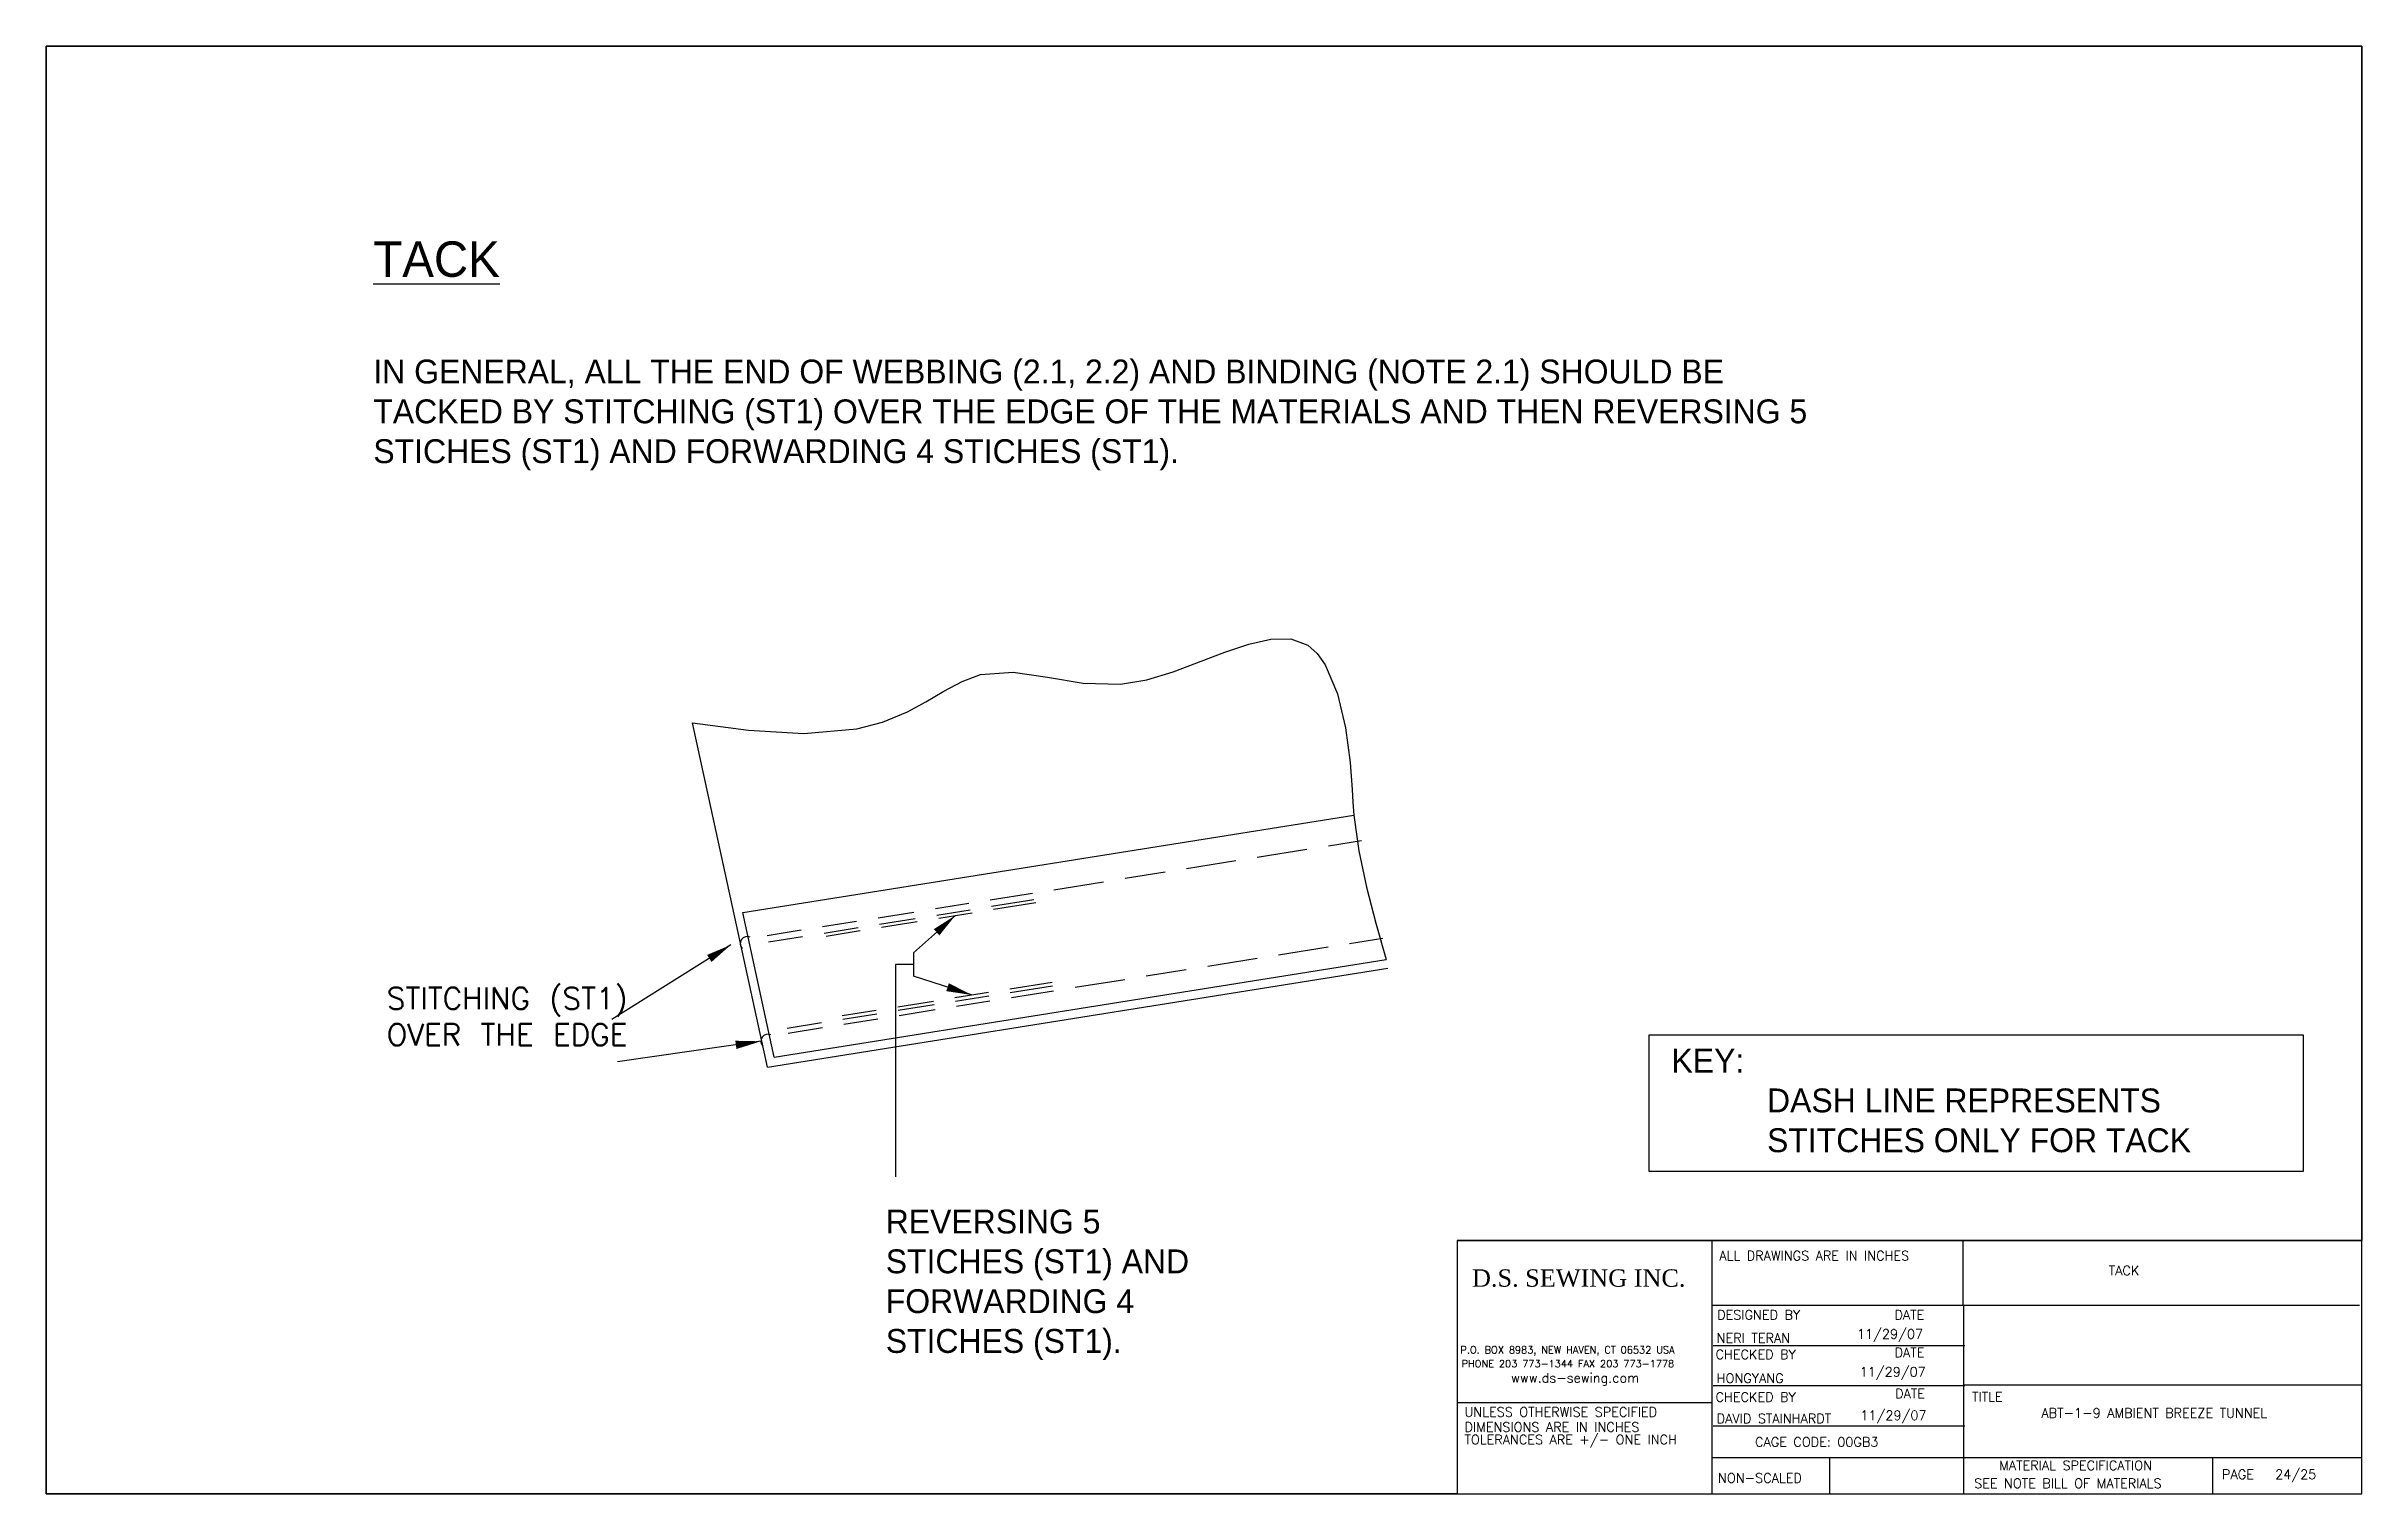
# Paper-space layout 'P24' of a CAD drawing. Header units: inches. Extents: x -62 to 16, y -1703 to 10.
# Drawn here: x 0 to 16, y 0 to 10 of the extents above.
# The model-space entities are those that its viewports show. They can reach past a viewport. Long polylines and large blocks are cut down to what shows.
import ezdxf

# ---------------------------------------------------------------- set-up
doc = ezdxf.new("R2010")
doc.units = ezdxf.units.IN
doc.header["$MEASUREMENT"] = 0
for name, color, linetype in [('DIMENSION', 7, 'Continuous'), ('Object', 7, 'Continuous'), ('TEXT', 7, 'Continuous'), ('Title Block', 7, 'Continuous'), ('Viewport', 7, 'Continuous')]:
    doc.layers.add(name, color=color, linetype=linetype)
doc.styles.add('Roman', font='romans')
doc.styles.add('style1', font='txt.shx')
doc.dimstyles.get("Standard").update_dxf_attribs({"dimtxt": 2.5, "dimasz": 3.5, "dimexe": 0.18, "dimexo": 0.0625, "dimgap": 0.09, "dimtad": 0, "dimtih": 1, "dimtoh": 1, "dimdec": 4, "dimzin": 0, "dimdsep": 46, "dimlunit": 3, "dimtxsty": 'Standard', "dimcen": 0.09, "dimadec": 0, "dimazin": 0, "dimtfac": 1, "dimtdec": 4, "dimtofl": 0, "dimtmove": 0, "dimatfit": 3, "dimfxl": 0, "dimtolj": 1, "dimtzin": 0, "dimarcsym": 0})

msp = doc.modelspace()

# ---------------------------------------------------------------- linework, layer by layer
at = {"layer": 'DIMENSION'}
msp.add_lwpolyline([(10378.18529, 12171.33488), (10468.59071, 12171.33488), (10468.59071, 12152.4764), (10378.18529, 12152.4764)], close=True, dxfattribs=at)
at = {"layer": 'Object'}
for p, q in [((10256.33802, 12166.8885), (10245.99399, 12214.44858)), ((10252.92081, 12188.24663), (10337.37533, 12201.71884)), ((10314.24046, 12194.33514), (10321.0744, 12195.42529)), ((10324.03687, 12195.89786), (10330.89094, 12196.99122)), ((10333.85345, 12197.4638), (10338.45544, 12198.19792)), ((10295.91106, 12191.41122), (10302.79366, 12192.50914)), ((10305.75616, 12192.98172), (10311.2825, 12193.86328)), ((10279.53738, 12188.79929), (10284.1474, 12189.53468)), ((10287.10925, 12190.00716), (10292.94874, 12190.93867)), ((10287.30292, 12189.11668), (10293.14241, 12190.0482)), ((10287.58096, 12188.69998), (10293.42046, 12189.6315)), ((10257.26946, 12168.25226), (10252.92081, 12188.24663)), ((10256.2707, 12185.08778), (10261.00097, 12185.84236)), ((10263.96315, 12186.31488), (10268.65924, 12187.06401)), ((10264.15682, 12185.42441), (10268.85291, 12186.17353)), ((10264.43487, 12185.00771), (10269.13096, 12185.75683)), ((10271.62117, 12187.53649), (10276.57496, 12188.32672)), ((10271.81484, 12186.64602), (10276.76864, 12187.43625)), ((10272.09288, 12186.22932), (10277.04668, 12187.01955)), ((10279.73105, 12187.90881), (10284.34107, 12188.6442)), ((10280.0091, 12187.49212), (10284.61912, 12188.22751)), ((10256.46437, 12184.19731), (10261.19464, 12184.95188)), ((10276.52151, 12182.6748), (10276.52151, 12179.47026)), ((10326.97063, 12182.40894), (10333.8247, 12183.5023)), ((10336.78721, 12183.97488), (10341.3892, 12184.70899)), ((10256.33802, 12166.8885), (10342.05082, 12180.56143)), ((10257.26946, 12168.25226), (10341.86178, 12181.74645)), ((10276.52151, 12181.07253), (10274.01464, 12181.07253)), ((10274.01464, 12181.07253), (10274.01464, 12151.72028)), ((10308.68992, 12179.49279), (10314.21626, 12180.37435)), ((10317.17422, 12180.84621), (10324.00816, 12181.93636)), ((10274.33419, 12175.22905), (10279.28799, 12176.01928)), ((10282.2504, 12176.49185), (10286.86042, 12177.22724)), ((10282.31991, 12176.00571), (10286.92993, 12176.7411)), ((10282.47114, 12175.31036), (10287.08116, 12176.04576)), ((10289.82227, 12177.69972), (10295.66176, 12178.63123)), ((10289.89177, 12177.21357), (10295.73127, 12178.14509)), ((10290.043, 12176.51823), (10295.8825, 12177.44975)), ((10298.84482, 12177.9223), (10305.72742, 12179.02021)), ((10259.05322, 12172.2942), (10263.78349, 12173.04877)), ((10266.67617, 12174.00744), (10271.37226, 12174.75657)), ((10266.74568, 12173.5213), (10271.44177, 12174.27042)), ((10266.89691, 12172.82596), (10271.593, 12173.57508)), ((10274.40369, 12174.74291), (10279.35749, 12175.53314)), ((10274.55493, 12174.04757), (10279.50872, 12174.8378)), ((10259.20446, 12171.59886), (10263.93473, 12172.35343))]:
    msp.add_line(p, q, dxfattribs=at)
for centre in [(10253.55766, 12183.95022), (10256.40859, 12170.46091)]:
    msp.add_arc(centre, 0.9795, 65.6653309, 224.5422197, dxfattribs=at)
msp.add_spline([(10245.99399, 12214.44858), (10275.67038, 12215.96794), (10285.79319, 12221.13718), (10305.13899, 12219.78868), (10331.00842, 12225.18265), (10336.85714, 12209.00073), (10337.37533, 12201.71884), (10341.86178, 12181.74645)], degree=3, dxfattribs=at)

# ---------------------------------------------------------------- texts
at = {"layer": 'TEXT', "attachment_point": 1}
for s, insert, char_height, width in [('{\\H1.633x;\\LTACK\\P\\l\\P\\H0.6738x;IN GENERAL, ALL THE END OF WEBBING (2.1, 2.2) AND BINDING (NOTE 2.1) SHOULD BE TACKED BY STITCHING (ST1) OVER THE EDGE OF THE MATERIALS AND THEN REVERSING 5 STICHES (ST1) AND FORWARDING 4 STICHES (ST1).}', (10201.8633, 12280.99404), 3, 199.1939596), ('{\\Ftxt.shx|c1;STITCHING (ST1) OVER THE EDGE}', (10203.73088, 12177.88518), 3, 38.6058429), ('KEY:\\P^IDASH LINE REPRESENTS ^ISTITCHES ONLY FOR TACK', (10381.28203, 12169.43967), 3.3, 94.7229766), ('{\\H1.1x;REVERSING 5 STICHES (ST1) AND FORWARDING 4 STICHES (ST1).}', (10272.68375, 12147.20407), 3, 46.0152287)]:
    msp.add_mtext(s, dxfattribs=dict(at, insert=insert, char_height=char_height, width=width))

# ---------------------------------------------------------------- leaders
at = {"layer": 'Object'}
for points in [[(10282.31411, 12187.85981), (10276.52151, 12182.6748)], [(10251.26326, 12183.77024), (10234.84564, 12173.4859)], [(10284.55541, 12176.85955), (10276.52151, 12179.47026)], [(10255.42909, 12170.46091), (10235.62741, 12167.62773)]]:
    msp.add_leader(points, dimstyle='Standard', override={"dimgap": 0.09, "dimtad": 0}, dxfattribs=at)

psp = doc.layouts.new('P24')

# ---------------------------------------------------------------- linework, layer by layer
at = {"layer": 'Title Block'}
for p, q in [((16, 10), (0, 10)), ((0, 10), (0, 0)), ((16, 0), (16, 10)), ((9.75, 1.75), (16, 1.75)), ((11.511, 1.302), (11.511, 1.75)), ((13.245, 1.302), (13.245, 1.75)), ((11.511, 1.302), (11.75, 1.302)), ((11.511, 0), (11.511, 1.302)), ((11.75, 1.302), (13.25, 1.302)), ((13.25, 1.302), (13.707, 1.302)), ((13.25, 0), (13.25, 1.302)), ((13.692, 1.302), (15.984, 1.302)), ((11.518, 1.024), (13.257, 1.024)), ((11.75, 1.024), (13.25, 1.024)), ((11.518, 0.747), (13.257, 0.747)), ((11.75, 0.747), (13.25, 0.747)), ((13.25, 0.752), (16, 0.752)), ((9.75, 0.63), (11.511, 0.63)), ((11.518, 0.469), (13.257, 0.469)), ((11.511, 0.25), (16, 0.25)), ((12.325, 0), (12.325, 0.25)), ((14.971, 0), (14.971, 0.25)), ((0, 0), (16, 0)), ((0, 0), (16, 0))]:
    psp.add_line(p, q, dxfattribs=at)
at = {"layer": 'Viewport'}
psp.add_lwpolyline([(0, 10), (9.88, 10), (9.88, 10), (16, 10), (16, 1.75), (9.75, 1.75), (9.75, 0), (0, 0)], close=True, dxfattribs=at)

# ---------------------------------------------------------------- texts
at = {"layer": 'TEXT', "ltscale": 0.015, "insert": (9.852, 1.55), "char_height": 0.12, "width": 1.77851, "attachment_point": 1, "style": 'style1'}
psp.add_mtext('{\\fTimes New Roman|b0|i0|c0|p18;D.S. SEWING INC.}', dxfattribs=at)
at = {"layer": 'Title Block', "style": 'Roman'}
for s, height, p in [('ALL DRAWINGS ARE IN INCHES', 0.065, (11.561, 1.612)), ('TACK', 0.065, (14.252, 1.509)), ('DESIGNED BY', 0.065, (11.546, 1.203)), ('11/29/07', 0.065, (12.512, 1.071)), ('DATE', 0.065, (12.771, 1.203)), ('P.O. BOX 8983, NEW HAVEN, CT 06532 USA', 0.0494, (9.772, 0.969)), ('CHECKED BY', 0.065, (11.535, 0.93)), ('NERI TERAN', 0.065, (11.543, 1.043)), ('DATE', 0.065, (12.772, 0.943)), ('PHONE 203 773-1344 FAX 203 773-1778', 0.0494, (9.78, 0.873)), ('www.ds-sewing.com', 0.065, (10.122, 0.768)), ('HONGYANG', 0.065, (11.543, 0.765)), ('11/29/07', 0.065, (12.531, 0.809)), ('CHECKED BY', 0.065, (11.535, 0.635)), ('DATE', 0.065, (12.776, 0.659)), ('TITLE', 0.065, (13.307, 0.637)), ('UNLESS OTHERWISE SPECIFIED', 0.065, (9.8, 0.532)), ('DIMENSIONS ARE IN INCHES', 0.065, (9.8, 0.428)), ('DAVID STAINHARDT', 0.065, (11.543, 0.487)), ('11/29/07', 0.065, (12.536, 0.509)), ('ABT-1-9 AMBIENT BREEZE TUNNEL', 0.065, (13.787, 0.525)), ('TOLERANCES ARE +/- ONE INCH', 0.065, (9.8, 0.341)), ('CAGE CODE: 00GB3', 0.065, (11.808, 0.325)), ('MATERIAL SPECIFICATION', 0.065, (13.495, 0.163)), ('PAGE', 0.065, (15.035, 0.101)), ('24/25', 0.065, (15.402, 0.101)), ('NON-SCALED', 0.065, (11.552, 0.076)), ('SEE NOTE BILL OF MATERIALS', 0.065, (13.322, 0.039))]:
    psp.add_text(s, height=height, dxfattribs=at).set_placement(p)

# ---------------------------------------------------------------- viewports
at = {"layer": 'Viewport'}
vp = psp.add_viewport(center=(8, 5), size=(16, 10), view_center_point=(10316.66656, 12207.94922), view_height=200.0000156, dxfattribs=at)
vp.dxf.flags = 0x10000  # cut along an outline
vp.dxf.clipping_boundary_handle = psp.add_lwpolyline([(0, 10), (9.88, 10), (9.88, 10), (16, 10), (16, 1.75), (9.75, 1.75), (9.75, 0), (0, 0)], format="xyb", close=True, dxfattribs={"invisible": 1}).dxf.handle

doc.saveas('drawing.dxf')
